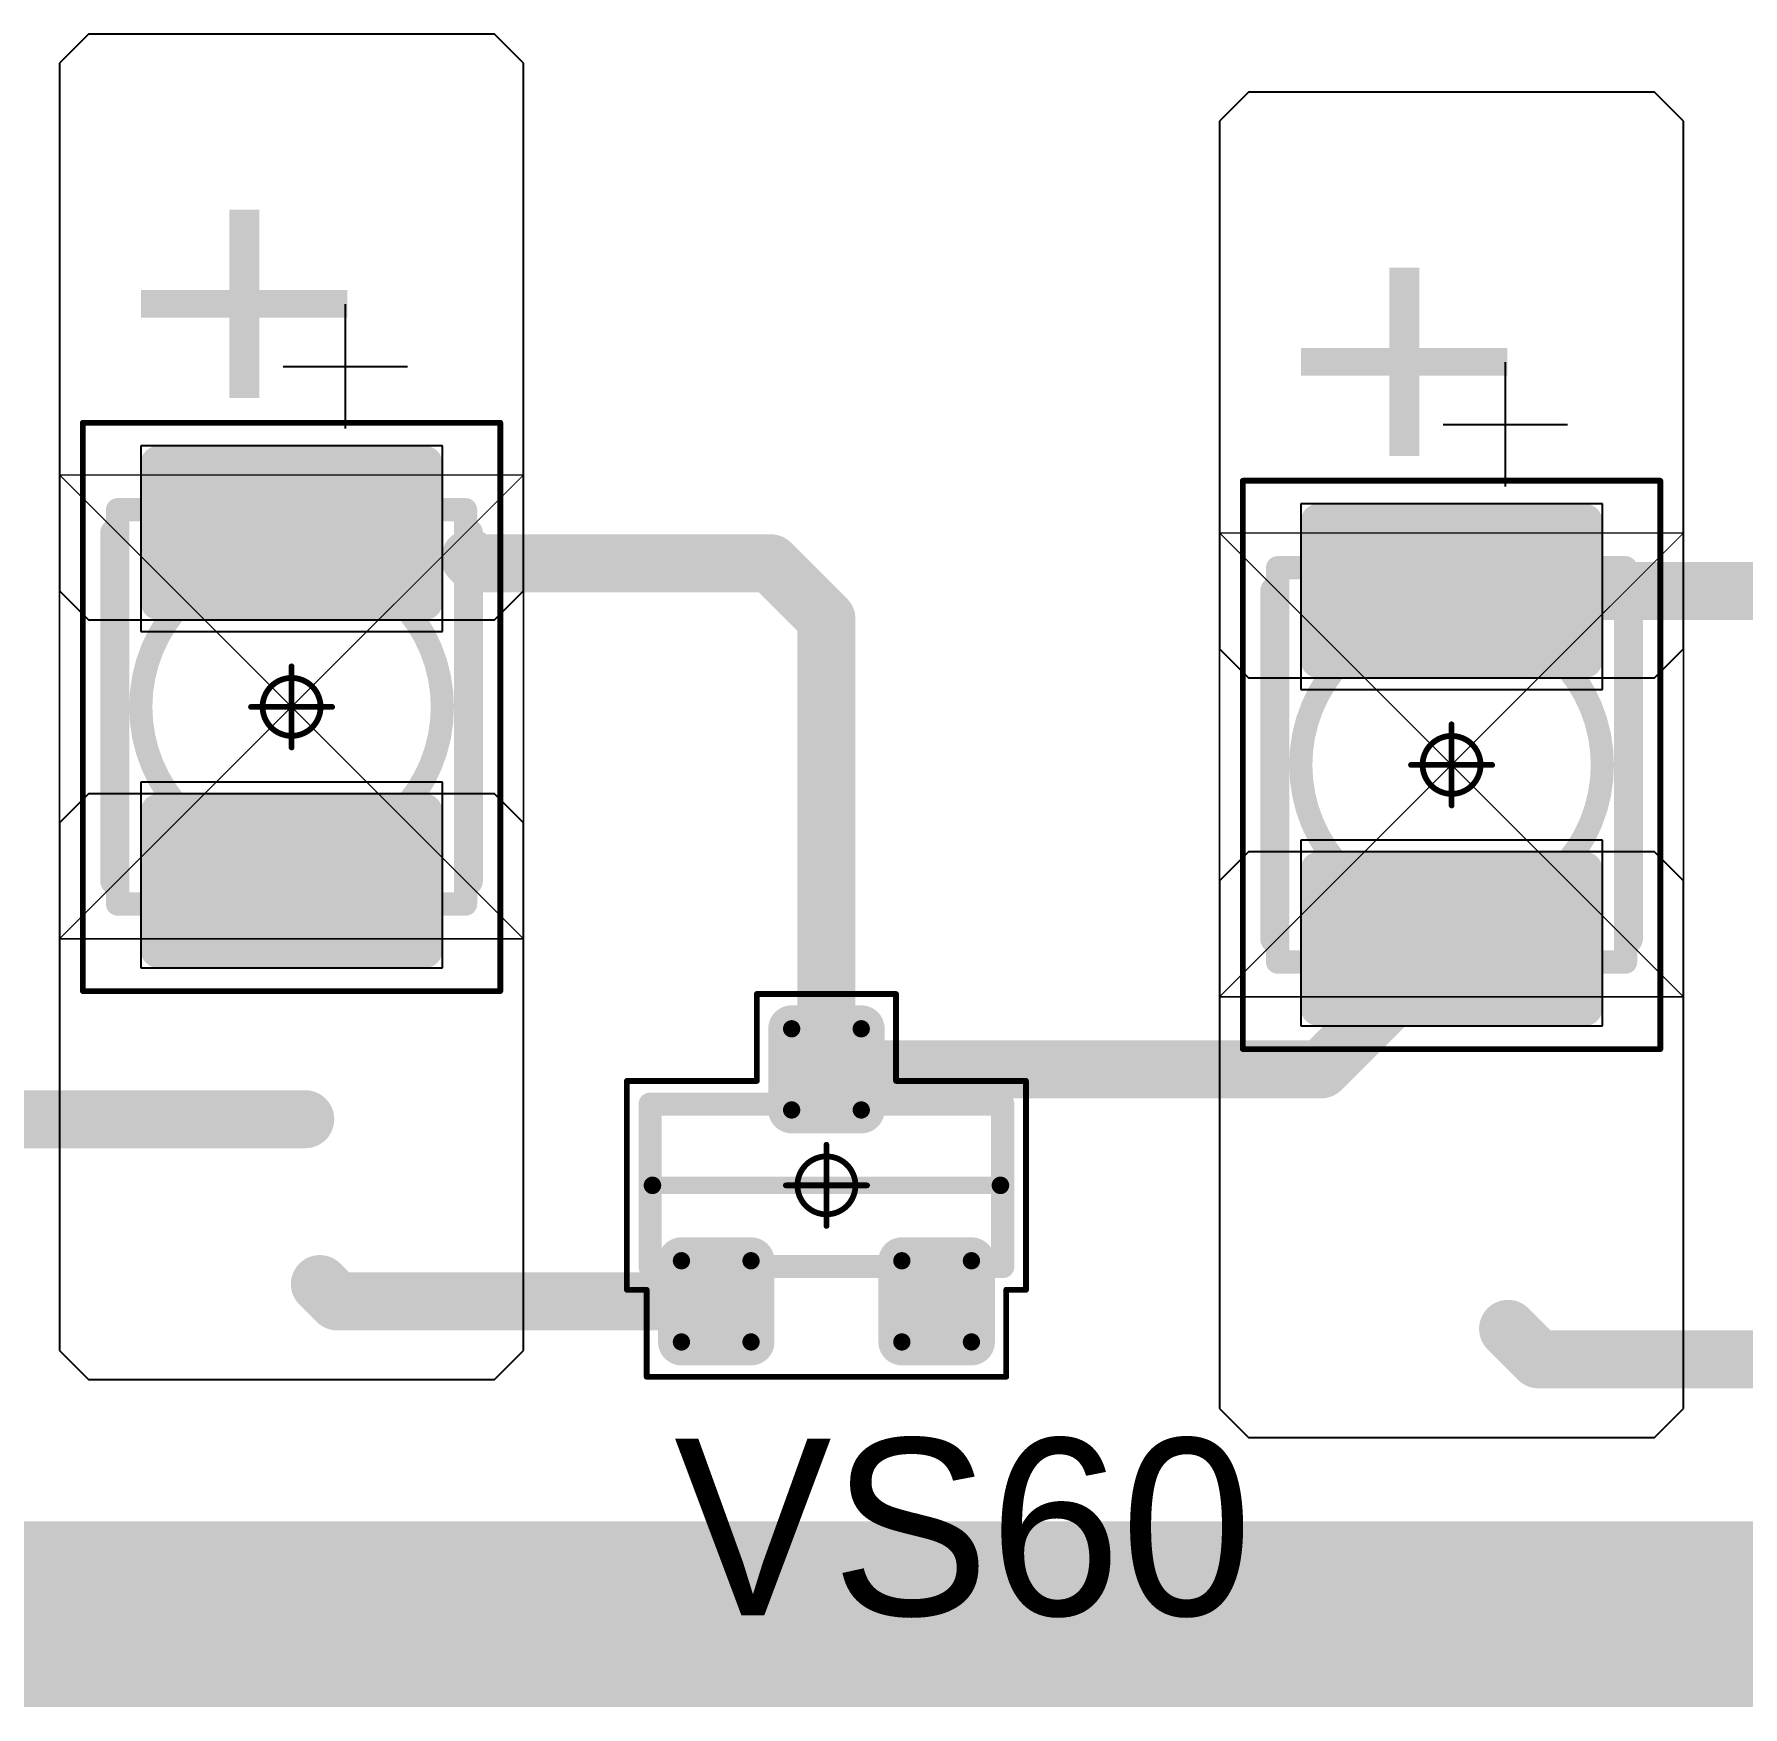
# Model space of a CAD drawing. Header units: millimetres. Extents: x 0 to 1769, y 431 to 1001.
# Drawn here: x 1447.22 to 1461.95, y 448.91 to 463.33 of the extents above; entities that cross this region are included whole.
import ezdxf

# ---------------------------------------------------------------- set-up
doc = ezdxf.new("R2010")
doc.units = ezdxf.units.MM
for name, color, linetype in [('Mechanical13', 56, 'Continuous'), ('Mechanical15', 56, 'Continuous'), ('Mechanical9', 56, 'Continuous'), ('TopLayer', 1, 'Continuous'), ('TopOverlay', 2, 'Continuous'), ('TopPaste', 8, 'Continuous'), ('TopSolder', 216, 'Continuous')]:
    doc.layers.add(name, color=color, linetype=linetype)

# ---------------------------------------------------------------- blocks, each defined once
blk = doc.blocks.new('SOT23_79')
at = {"layer": 'Mechanical13', "const_width": 0.2}
for points in [[(-0.7, 1.52), (0.7, 1.52)], [(-0.7, 1.52), (-0.7, -1.52)], [(0.7, 1.52), (0.7, -1.52)], [(-0.7, -1.52), (0.7, -1.52)]]:
    blk.add_lwpolyline(points, dxfattribs=at)
at = {"layer": 'Mechanical13', "const_width": 0.1}
for points in [[(-0.75, 1.52, 1), (-0.65, 1.52, 1)], [(-0.75, 1.52, 1), (-0.65, 1.52, 1)], [(0.65, 1.52, 1), (0.75, 1.52, 1)], [(0.65, 1.52, 1), (0.75, 1.52, 1)], [(-0.75, -1.52, 1), (-0.65, -1.52, 1)], [(-0.75, -1.52, 1), (-0.65, -1.52, 1)], [(0.65, -1.52, 1), (0.75, -1.52, 1)], [(0.65, -1.52, 1), (0.75, -1.52, 1)]]:
    blk.add_lwpolyline(points, format="xyb", close=True, dxfattribs=at)
at = {"layer": 'Mechanical15', "const_width": 0.05}
for points in [[(-0.9, 1.72), (-0.9, 1.55)], [(-0.9, 1.72), (0.9, 1.72)], [(0.9, 1.72), (0.9, 0.6)], [(-1.65, 1.55), (-1.65, -1.55)], [(-1.65, 1.55), (-0.9, 1.55)], [(0.9, 0.6), (1.65, 0.6)], [(1.65, 0.6), (1.65, -0.6)], [(0, 0.35), (0, -0.35)], [(-0.35, 0), (0.35, 0)], [(0.9, -0.6), (1.65, -0.6)], [(0.9, -0.6), (0.9, -1.72)], [(-1.65, -1.55), (-0.9, -1.55)], [(-0.9, -1.55), (-0.9, -1.72)], [(-0.9, -1.72), (0.9, -1.72)]]:
    blk.add_lwpolyline(points, dxfattribs=at)
at = {"layer": 'Mechanical15'}
for points, const_width in [([(-0.913, 1.72, 1), (-0.888, 1.72, 1)], 0.025), ([(-0.913, 1.72, 1), (-0.888, 1.72, 1)], 0.025), ([(0.888, 1.72, 1), (0.913, 1.72, 1)], 0.025), ([(0.888, 1.72, 1), (0.913, 1.72, 1)], 0.025), ([(-1.662, 1.55, 1), (-1.637, 1.55, 1)], 0.025), ([(-1.662, 1.55, 1), (-1.637, 1.55, 1)], 0.025), ([(-0.913, 1.55, 1), (-0.888, 1.55, 1)], 0.025), ([(-0.913, 1.55, 1), (-0.888, 1.55, 1)], 0.025), ([(0.888, 0.6, 1), (0.913, 0.6, 1)], 0.025), ([(0.888, 0.6, 1), (0.913, 0.6, 1)], 0.025), ([(1.637, 0.6, 1), (1.662, 0.6, 1)], 0.025), ([(1.637, 0.6, 1), (1.662, 0.6, 1)], 0.025), ([(-0.012, 0.35, 1), (0.012, 0.35, 1)], 0.025), ([(0.25, 0, 1), (-0.25, 0, 1)], 0.05), ([(-0.362, 0, 1), (-0.337, 0, 1)], 0.025), ([(-0.262, 0, 1), (-0.238, 0, 1)], 0.025), ([(0.238, 0, 1), (0.262, 0, 1)], 0.025), ([(0.337, 0, 1), (0.362, 0, 1)], 0.025), ([(-0.012, -0.35, 1), (0.012, -0.35, 1)], 0.025), ([(0.888, -0.6, 1), (0.913, -0.6, 1)], 0.025), ([(0.888, -0.6, 1), (0.913, -0.6, 1)], 0.025), ([(1.637, -0.6, 1), (1.662, -0.6, 1)], 0.025), ([(1.637, -0.6, 1), (1.662, -0.6, 1)], 0.025), ([(-1.662, -1.55, 1), (-1.637, -1.55, 1)], 0.025), ([(-1.662, -1.55, 1), (-1.637, -1.55, 1)], 0.025), ([(-0.913, -1.55, 1), (-0.888, -1.55, 1)], 0.025), ([(-0.913, -1.55, 1), (-0.888, -1.55, 1)], 0.025), ([(-0.913, -1.72, 1), (-0.888, -1.72, 1)], 0.025), ([(-0.913, -1.72, 1), (-0.888, -1.72, 1)], 0.025), ([(0.888, -1.72, 1), (0.913, -1.72, 1)], 0.025), ([(0.888, -1.72, 1), (0.913, -1.72, 1)], 0.025)]:
    blk.add_lwpolyline(points, format="xyb", close=True, dxfattribs=dict(at, const_width=const_width))
at = {"layer": 'TopLayer', "const_width": 0.1}
for points in [[(-1.4, 1.25, 1), (-1.3, 1.25, 1)], [(-0.7, 1.25, 1), (-0.6, 1.25, 1)], [(-1.4, 0.65, 1), (-1.3, 0.65, 1)], [(-0.7, 0.65, 1), (-0.6, 0.65, 1)], [(0.6, 0.3, 1), (0.7, 0.3, 1)], [(1.3, 0.3, 1), (1.4, 0.3, 1)], [(0.6, -0.3, 1), (0.7, -0.3, 1)], [(1.3, -0.3, 1), (1.4, -0.3, 1)], [(-1.4, -0.65, 1), (-1.3, -0.65, 1)], [(-0.7, -0.65, 1), (-0.6, -0.65, 1)], [(-1.4, -1.25, 1), (-1.3, -1.25, 1)], [(-0.7, -1.25, 1), (-0.6, -1.25, 1)]]:
    blk.add_lwpolyline(points, format="xyb", close=True, dxfattribs=at)
at = {"layer": 'TopLayer'}
for points in [[(-1.35, 1.35), (-1.35, 0.55), (-0.65, 1.35), (-0.65, 0.55)], [(-1.45, 1.25), (-1.45, 0.65), (-0.55, 1.25), (-0.55, 0.65)], [(0.55, 0.3), (0.55, -0.3), (1.45, 0.3), (1.45, -0.3)], [(0.65, 0.4), (0.65, -0.4), (1.35, 0.4), (1.35, -0.4)], [(-1.35, -0.55), (-1.35, -1.35), (-0.65, -0.55), (-0.65, -1.35)], [(-1.45, -0.65), (-1.45, -1.25), (-0.55, -0.65), (-0.55, -1.25)]]:
    blk.add_solid(points, dxfattribs=at)
at = {"layer": 'TopOverlay', "const_width": 0.15}
blk.add_lwpolyline([(0, 1.5), (0, -1.5)], dxfattribs=at)
at = {"layer": 'TopOverlay', "const_width": 0.075}
for points in [[(-0.038, 1.5, 1), (0.038, 1.5, 1)], [(-0.038, -1.5, 1), (0.038, -1.5, 1)]]:
    blk.add_lwpolyline(points, format="xyb", close=True, dxfattribs=at)
at = {"layer": 'TopPaste', "const_width": 0.075}
for points in [[(-1.387, 1.25, 1), (-1.313, 1.25, 1)], [(-0.687, 1.25, 1), (-0.613, 1.25, 1)], [(-1.387, 0.65, 1), (-1.313, 0.65, 1)], [(-0.687, 0.65, 1), (-0.613, 0.65, 1)], [(0.613, 0.3, 1), (0.687, 0.3, 1)], [(1.313, 0.3, 1), (1.387, 0.3, 1)], [(0.613, -0.3, 1), (0.687, -0.3, 1)], [(1.313, -0.3, 1), (1.387, -0.3, 1)], [(-1.387, -0.65, 1), (-1.313, -0.65, 1)], [(-0.687, -0.65, 1), (-0.613, -0.65, 1)], [(-1.387, -1.25, 1), (-1.313, -1.25, 1)], [(-0.687, -1.25, 1), (-0.613, -1.25, 1)]]:
    blk.add_lwpolyline(points, format="xyb", close=True, dxfattribs=at)
at = {"layer": 'TopPaste'}
for points in [[(-1.425, 1.25), (-1.425, 0.65), (-0.575, 1.25), (-0.575, 0.65)], [(-1.35, 1.325), (-1.35, 0.575), (-0.65, 1.325), (-0.65, 0.575)], [(0.575, 0.3), (0.575, -0.3), (1.425, 0.3), (1.425, -0.3)], [(0.65, 0.375), (0.65, -0.375), (1.35, 0.375), (1.35, -0.375)], [(-1.35, -0.575), (-1.35, -1.325), (-0.65, -0.575), (-0.65, -1.325)], [(-1.425, -0.65), (-1.425, -1.25), (-0.575, -0.65), (-0.575, -1.25)]]:
    blk.add_solid(points, dxfattribs=at)
at = {"layer": 'TopSolder', "const_width": 0.202}
for points in [[(-1.451, 1.25, 1), (-1.249, 1.25, 1)], [(-0.751, 1.25, 1), (-0.549, 1.25, 1)], [(-1.451, 0.65, 1), (-1.249, 0.65, 1)], [(-0.751, 0.65, 1), (-0.549, 0.65, 1)], [(0.549, 0.3, 1), (0.751, 0.3, 1)], [(1.249, 0.3, 1), (1.451, 0.3, 1)], [(0.549, -0.3, 1), (0.751, -0.3, 1)], [(1.249, -0.3, 1), (1.451, -0.3, 1)], [(-1.451, -0.65, 1), (-1.249, -0.65, 1)], [(-0.751, -0.65, 1), (-0.549, -0.65, 1)], [(-1.451, -1.25, 1), (-1.249, -1.25, 1)], [(-0.751, -1.25, 1), (-0.549, -1.25, 1)]]:
    blk.add_lwpolyline(points, format="xyb", close=True, dxfattribs=at)
at = {"layer": 'TopSolder'}
for points in [[(-1.35, 1.452), (-1.35, 0.448), (-0.65, 1.452), (-0.65, 0.448)], [(-1.552, 1.25), (-1.552, 0.65), (-0.448, 1.25), (-0.448, 0.65)], [(0.65, 0.502), (0.65, -0.502), (1.35, 0.502), (1.35, -0.502)], [(0.448, 0.3), (0.448, -0.3), (1.552, 0.3), (1.552, -0.3)], [(-1.35, -0.448), (-1.35, -1.452), (-0.65, -0.448), (-0.65, -1.452)], [(-1.552, -0.65), (-1.552, -1.25), (-0.448, -0.65), (-0.448, -1.25)]]:
    blk.add_solid(points, dxfattribs=at)
blk = doc.blocks.new('T66G_267')
at = {"layer": 'Mechanical13'}
for p, q in [((2.936, 0.071), (2.936, -1)), ((2.4, -0.464), (3.471, -0.464))]:
    blk.add_line(p, q, dxfattribs=at)
at = {"layer": 'Mechanical13', "const_width": 0.2}
for points in [[(-1.7, 1.5), (1.7, 1.5)], [(-1.7, 1.5), (-1.7, -1.5)], [(1.7, 1.5), (1.7, -1.5)], [(-1.7, -1.5), (1.7, -1.5)]]:
    blk.add_lwpolyline(points, dxfattribs=at)
at = {"layer": 'Mechanical13'}
for points, const_width in [([(-1.75, 1.5, 1), (-1.65, 1.5, 1)], 0.1), ([(-1.75, 1.5, 1), (-1.65, 1.5, 1)], 0.1), ([(1.65, 1.5, 1), (1.75, 1.5, 1)], 0.1), ([(1.65, 1.5, 1), (1.75, 1.5, 1)], 0.1), ([(1.3, 0, 1), (-1.3, 0, 1)], 0.2), ([(-1.35, 0, 1), (-1.25, 0, 1)], 0.1), ([(1.25, 0, 1), (1.35, 0, 1)], 0.1), ([(-1.75, -1.5, 1), (-1.65, -1.5, 1)], 0.1), ([(-1.75, -1.5, 1), (-1.65, -1.5, 1)], 0.1), ([(1.65, -1.5, 1), (1.75, -1.5, 1)], 0.1), ([(1.65, -1.5, 1), (1.75, -1.5, 1)], 0.1)]:
    blk.add_lwpolyline(points, format="xyb", close=True, dxfattribs=dict(at, const_width=const_width))
at = {"layer": 'Mechanical15', "const_width": 0.05}
for points in [[(-2.45, 1.8), (-2.45, -1.8)], [(-2.45, 1.8), (2.45, 1.8)], [(2.45, 1.8), (2.45, -1.8)], [(0, 0.35), (0, -0.35)], [(-0.35, 0), (0.35, 0)], [(-2.45, -1.8), (2.45, -1.8)]]:
    blk.add_lwpolyline(points, dxfattribs=at)
at = {"layer": 'Mechanical15'}
for points, const_width in [([(-2.462, 1.8, 1), (-2.438, 1.8, 1)], 0.025), ([(-2.462, 1.8, 1), (-2.438, 1.8, 1)], 0.025), ([(2.438, 1.8, 1), (2.462, 1.8, 1)], 0.025), ([(2.438, 1.8, 1), (2.462, 1.8, 1)], 0.025), ([(-0.012, 0.35, 1), (0.012, 0.35, 1)], 0.025), ([(0.25, 0, 1), (-0.25, 0, 1)], 0.05), ([(-0.362, 0, 1), (-0.337, 0, 1)], 0.025), ([(-0.262, 0, 1), (-0.238, 0, 1)], 0.025), ([(0.238, 0, 1), (0.262, 0, 1)], 0.025), ([(0.337, 0, 1), (0.362, 0, 1)], 0.025), ([(-0.012, -0.35, 1), (0.012, -0.35, 1)], 0.025), ([(-2.462, -1.8, 1), (-2.438, -1.8, 1)], 0.025), ([(-2.462, -1.8, 1), (-2.438, -1.8, 1)], 0.025), ([(2.438, -1.8, 1), (2.462, -1.8, 1)], 0.025), ([(2.438, -1.8, 1), (2.462, -1.8, 1)], 0.025)]:
    blk.add_lwpolyline(points, format="xyb", close=True, dxfattribs=dict(at, const_width=const_width))
at = {"layer": 'TopLayer'}
for p, q in [((-5.55, 2), (-5.8, 1.75)), ((-1, 2), (-5.55, 2)), ((-0.75, 1.75), (-1, 2)), ((1, 2), (0.75, 1.75)), ((5.55, 2), (1, 2)), ((5.8, 1.75), (5.55, 2)), ((-5.8, 1.75), (-5.8, -1.75)), ((-0.75, -1.75), (-0.75, 1.75)), ((0.75, 1.75), (0.75, -1.75)), ((5.8, -1.75), (5.8, 1.75)), ((-5.8, -1.75), (-5.55, -2)), ((-1, -2), (-0.75, -1.75)), ((0.75, -1.75), (1, -2)), ((5.55, -2), (5.8, -1.75)), ((-5.55, -2), (-1, -2)), ((1, -2), (5.55, -2))]:
    blk.add_line(p, q, dxfattribs=at)
at = {"layer": 'TopLayer', "const_width": 0.15}
for points in [[(-2.175, 1.15, 1), (-2.025, 1.15, 1)], [(-0.975, 1.15, 1), (-0.825, 1.15, 1)], [(0.825, 1.15, 1), (0.975, 1.15, 1)], [(2.025, 1.15, 1), (2.175, 1.15, 1)], [(-2.175, -1.15, 1), (-2.025, -1.15, 1)], [(-0.975, -1.15, 1), (-0.825, -1.15, 1)], [(0.825, -1.15, 1), (0.975, -1.15, 1)], [(2.025, -1.15, 1), (2.175, -1.15, 1)]]:
    blk.add_lwpolyline(points, format="xyb", close=True, dxfattribs=at)
at = {"layer": 'TopLayer'}
for points in [[(-0.9, 1.3), (-2.1, 1.3), (-0.9, -1.3), (-2.1, -1.3)], [(2.1, 1.3), (0.9, 1.3), (2.1, -1.3), (0.9, -1.3)], [(-0.75, 1.15), (-2.25, 1.15), (-0.75, -1.15), (-2.25, -1.15)], [(2.25, 1.15), (0.75, 1.15), (2.25, -1.15), (0.75, -1.15)]]:
    blk.add_solid(points, dxfattribs=at)
at = {"layer": 'TopOverlay', "const_width": 0.25}
for points in [[(-1.5, 1.525), (1.5, 1.525)], [(-1.5, -1.525), (1.5, -1.525)]]:
    blk.add_lwpolyline(points, dxfattribs=at)
at = {"layer": 'TopOverlay', "const_width": 0.125}
for points in [[(-1.562, 1.525, 1), (-1.438, 1.525, 1)], [(1.438, 1.525, 1), (1.562, 1.525, 1)], [(-1.562, -1.525, 1), (-1.438, -1.525, 1)], [(1.438, -1.525, 1), (1.562, -1.525, 1)]]:
    blk.add_lwpolyline(points, format="xyb", close=True, dxfattribs=at)
at = {"layer": 'TopPaste', "const_width": 0.125}
for points in [[(-2.163, 1.15, 1), (-2.038, 1.15, 1)], [(-0.963, 1.15, 1), (-0.838, 1.15, 1)], [(0.838, 1.15, 1), (0.963, 1.15, 1)], [(2.038, 1.15, 1), (2.163, 1.15, 1)], [(-2.163, -1.15, 1), (-2.038, -1.15, 1)], [(-0.963, -1.15, 1), (-0.838, -1.15, 1)], [(0.838, -1.15, 1), (0.963, -1.15, 1)], [(2.038, -1.15, 1), (2.163, -1.15, 1)]]:
    blk.add_lwpolyline(points, format="xyb", close=True, dxfattribs=at)
at = {"layer": 'TopPaste'}
for points in [[(-0.9, 1.275), (-2.1, 1.275), (-0.9, -1.275), (-2.1, -1.275)], [(2.1, 1.275), (0.9, 1.275), (2.1, -1.275), (0.9, -1.275)], [(-0.775, 1.15), (-2.225, 1.15), (-0.775, -1.15), (-2.225, -1.15)], [(2.225, 1.15), (0.775, 1.15), (2.225, -1.15), (0.775, -1.15)]]:
    blk.add_solid(points, dxfattribs=at)
at = {"layer": 'TopSolder'}
for p, q in [((-2.25, 1.3), (-2.25, -1.3)), ((-0.65, 1.3), (-2.25, 1.3)), ((-0.65, -1.3), (-0.65, 1.3)), ((0.65, 1.3), (0.65, -1.3)), ((2.25, 1.3), (0.65, 1.3)), ((2.25, -1.3), (2.25, 1.3)), ((-2.25, -1.3), (-0.65, -1.3)), ((0.65, -1.3), (2.25, -1.3))]:
    blk.add_line(p, q, dxfattribs=at)
at = {"layer": 'TopOverlay'}
blk.add_text('+', height=2.5, dxfattribs=at).set_placement((2.5, -0.8))
blk = doc.blocks.new('T66G_268')
at = {"layer": 'Mechanical13'}
for p, q in [((2.936, 0.071), (2.936, -1)), ((2.4, -0.464), (3.471, -0.464))]:
    blk.add_line(p, q, dxfattribs=at)
at = {"layer": 'Mechanical13', "const_width": 0.2}
for points in [[(-1.7, 1.5), (1.7, 1.5)], [(-1.7, 1.5), (-1.7, -1.5)], [(1.7, 1.5), (1.7, -1.5)], [(-1.7, -1.5), (1.7, -1.5)]]:
    blk.add_lwpolyline(points, dxfattribs=at)
at = {"layer": 'Mechanical13'}
for points, const_width in [([(-1.75, 1.5, 1), (-1.65, 1.5, 1)], 0.1), ([(-1.75, 1.5, 1), (-1.65, 1.5, 1)], 0.1), ([(1.65, 1.5, 1), (1.75, 1.5, 1)], 0.1), ([(1.65, 1.5, 1), (1.75, 1.5, 1)], 0.1), ([(1.3, 0, 1), (-1.3, 0, 1)], 0.2), ([(-1.35, 0, 1), (-1.25, 0, 1)], 0.1), ([(1.25, 0, 1), (1.35, 0, 1)], 0.1), ([(-1.75, -1.5, 1), (-1.65, -1.5, 1)], 0.1), ([(-1.75, -1.5, 1), (-1.65, -1.5, 1)], 0.1), ([(1.65, -1.5, 1), (1.75, -1.5, 1)], 0.1), ([(1.65, -1.5, 1), (1.75, -1.5, 1)], 0.1)]:
    blk.add_lwpolyline(points, format="xyb", close=True, dxfattribs=dict(at, const_width=const_width))
at = {"layer": 'Mechanical15', "const_width": 0.05}
for points in [[(-2.45, 1.8), (-2.45, -1.8)], [(-2.45, 1.8), (2.45, 1.8)], [(2.45, 1.8), (2.45, -1.8)], [(0, 0.35), (0, -0.35)], [(-0.35, 0), (0.35, 0)], [(-2.45, -1.8), (2.45, -1.8)]]:
    blk.add_lwpolyline(points, dxfattribs=at)
at = {"layer": 'Mechanical15'}
for points, const_width in [([(-2.462, 1.8, 1), (-2.438, 1.8, 1)], 0.025), ([(-2.462, 1.8, 1), (-2.438, 1.8, 1)], 0.025), ([(2.438, 1.8, 1), (2.462, 1.8, 1)], 0.025), ([(2.438, 1.8, 1), (2.462, 1.8, 1)], 0.025), ([(-0.012, 0.35, 1), (0.012, 0.35, 1)], 0.025), ([(0.25, 0, 1), (-0.25, 0, 1)], 0.05), ([(-0.362, 0, 1), (-0.337, 0, 1)], 0.025), ([(-0.262, 0, 1), (-0.238, 0, 1)], 0.025), ([(0.238, 0, 1), (0.262, 0, 1)], 0.025), ([(0.337, 0, 1), (0.362, 0, 1)], 0.025), ([(-0.012, -0.35, 1), (0.012, -0.35, 1)], 0.025), ([(-2.462, -1.8, 1), (-2.438, -1.8, 1)], 0.025), ([(-2.462, -1.8, 1), (-2.438, -1.8, 1)], 0.025), ([(2.438, -1.8, 1), (2.462, -1.8, 1)], 0.025), ([(2.438, -1.8, 1), (2.462, -1.8, 1)], 0.025)]:
    blk.add_lwpolyline(points, format="xyb", close=True, dxfattribs=dict(at, const_width=const_width))
at = {"layer": 'TopLayer'}
for p, q in [((-5.55, 2), (-5.8, 1.75)), ((-1, 2), (-5.55, 2)), ((-0.75, 1.75), (-1, 2)), ((1, 2), (0.75, 1.75)), ((5.55, 2), (1, 2)), ((5.8, 1.75), (5.55, 2)), ((-5.8, 1.75), (-5.8, -1.75)), ((-0.75, -1.75), (-0.75, 1.75)), ((0.75, 1.75), (0.75, -1.75)), ((5.8, -1.75), (5.8, 1.75)), ((-5.8, -1.75), (-5.55, -2)), ((-1, -2), (-0.75, -1.75)), ((0.75, -1.75), (1, -2)), ((5.55, -2), (5.8, -1.75)), ((-5.55, -2), (-1, -2)), ((1, -2), (5.55, -2))]:
    blk.add_line(p, q, dxfattribs=at)
at = {"layer": 'TopLayer', "const_width": 0.15}
for points in [[(-2.175, 1.15, 1), (-2.025, 1.15, 1)], [(-0.975, 1.15, 1), (-0.825, 1.15, 1)], [(0.825, 1.15, 1), (0.975, 1.15, 1)], [(2.025, 1.15, 1), (2.175, 1.15, 1)], [(-2.175, -1.15, 1), (-2.025, -1.15, 1)], [(-0.975, -1.15, 1), (-0.825, -1.15, 1)], [(0.825, -1.15, 1), (0.975, -1.15, 1)], [(2.025, -1.15, 1), (2.175, -1.15, 1)]]:
    blk.add_lwpolyline(points, format="xyb", close=True, dxfattribs=at)
at = {"layer": 'TopLayer'}
for points in [[(-0.9, 1.3), (-2.1, 1.3), (-0.9, -1.3), (-2.1, -1.3)], [(2.1, 1.3), (0.9, 1.3), (2.1, -1.3), (0.9, -1.3)], [(-0.75, 1.15), (-2.25, 1.15), (-0.75, -1.15), (-2.25, -1.15)], [(2.25, 1.15), (0.75, 1.15), (2.25, -1.15), (0.75, -1.15)]]:
    blk.add_solid(points, dxfattribs=at)
at = {"layer": 'TopOverlay', "const_width": 0.25}
for points in [[(-1.5, 1.525), (1.5, 1.525)], [(-1.5, -1.525), (1.5, -1.525)]]:
    blk.add_lwpolyline(points, dxfattribs=at)
at = {"layer": 'TopOverlay', "const_width": 0.125}
for points in [[(-1.562, 1.525, 1), (-1.438, 1.525, 1)], [(1.438, 1.525, 1), (1.562, 1.525, 1)], [(-1.562, -1.525, 1), (-1.438, -1.525, 1)], [(1.438, -1.525, 1), (1.562, -1.525, 1)]]:
    blk.add_lwpolyline(points, format="xyb", close=True, dxfattribs=at)
at = {"layer": 'TopPaste', "const_width": 0.125}
for points in [[(-2.163, 1.15, 1), (-2.038, 1.15, 1)], [(-0.963, 1.15, 1), (-0.838, 1.15, 1)], [(0.838, 1.15, 1), (0.963, 1.15, 1)], [(2.038, 1.15, 1), (2.163, 1.15, 1)], [(-2.163, -1.15, 1), (-2.038, -1.15, 1)], [(-0.963, -1.15, 1), (-0.838, -1.15, 1)], [(0.838, -1.15, 1), (0.963, -1.15, 1)], [(2.038, -1.15, 1), (2.163, -1.15, 1)]]:
    blk.add_lwpolyline(points, format="xyb", close=True, dxfattribs=at)
at = {"layer": 'TopPaste'}
for points in [[(-0.9, 1.275), (-2.1, 1.275), (-0.9, -1.275), (-2.1, -1.275)], [(2.1, 1.275), (0.9, 1.275), (2.1, -1.275), (0.9, -1.275)], [(-0.775, 1.15), (-2.225, 1.15), (-0.775, -1.15), (-2.225, -1.15)], [(2.225, 1.15), (0.775, 1.15), (2.225, -1.15), (0.775, -1.15)]]:
    blk.add_solid(points, dxfattribs=at)
at = {"layer": 'TopSolder'}
for p, q in [((-2.25, 1.3), (-2.25, -1.3)), ((-0.65, 1.3), (-2.25, 1.3)), ((-0.65, -1.3), (-0.65, 1.3)), ((0.65, 1.3), (0.65, -1.3)), ((2.25, 1.3), (0.65, 1.3)), ((2.25, -1.3), (2.25, 1.3)), ((-2.25, -1.3), (-0.65, -1.3)), ((0.65, -1.3), (2.25, -1.3))]:
    blk.add_line(p, q, dxfattribs=at)
at = {"layer": 'TopOverlay'}
blk.add_text('+', height=2.5, dxfattribs=at).set_placement((2.5, -0.8))

msp = doc.modelspace()

# ---------------------------------------------------------------- linework, layer by layer
at = {"layer": 'Mechanical9'}
for points, const_width in [([(1447.44, 455.528), (1447.44, 459.528)], 0.0127), ([(1447.44, 459.528), (1451.44, 459.528)], 0.0127), ([(1447.44, 459.528), (1451.44, 455.528)], 0.01), ([(1447.44, 455.528), (1451.44, 459.528)], 0.01), ([(1451.44, 455.528), (1451.44, 459.528)], 0.0127), ([(1457.44, 455.028), (1457.44, 459.028)], 0.0127), ([(1457.44, 459.028), (1461.44, 459.028)], 0.0127), ([(1457.44, 459.028), (1461.44, 455.028)], 0.01), ([(1457.44, 455.028), (1461.44, 459.028)], 0.01), ([(1461.44, 455.028), (1461.44, 459.028)], 0.0127), ([(1447.44, 455.528), (1451.44, 455.528)], 0.0127), ([(1457.44, 455.028), (1461.44, 455.028)], 0.0127)]:
    msp.add_lwpolyline(points, dxfattribs=dict(at, const_width=const_width))
for points, const_width in [([(1447.437, 459.528, 1), (1447.443, 459.528, 1)], 0.00635), ([(1447.437, 459.528, 1), (1447.443, 459.528, 1)], 0.00635), ([(1447.438, 459.528, 1), (1447.443, 459.528, 1)], 0.005), ([(1451.437, 459.528, 1), (1451.443, 459.528, 1)], 0.00635), ([(1451.437, 459.528, 1), (1451.443, 459.528, 1)], 0.00635), ([(1451.438, 459.528, 1), (1451.443, 459.528, 1)], 0.005), ([(1457.437, 459.028, 1), (1457.443, 459.028, 1)], 0.00635), ([(1457.437, 459.028, 1), (1457.443, 459.028, 1)], 0.00635), ([(1457.438, 459.028, 1), (1457.443, 459.028, 1)], 0.005), ([(1461.437, 459.028, 1), (1461.443, 459.028, 1)], 0.00635), ([(1461.437, 459.028, 1), (1461.443, 459.028, 1)], 0.00635), ([(1461.438, 459.028, 1), (1461.443, 459.028, 1)], 0.005), ([(1447.437, 455.528, 1), (1447.443, 455.528, 1)], 0.00635), ([(1447.437, 455.528, 1), (1447.443, 455.528, 1)], 0.00635), ([(1447.438, 455.528, 1), (1447.443, 455.528, 1)], 0.005), ([(1451.437, 455.528, 1), (1451.443, 455.528, 1)], 0.00635), ([(1451.437, 455.528, 1), (1451.443, 455.528, 1)], 0.00635), ([(1451.438, 455.528, 1), (1451.443, 455.528, 1)], 0.005), ([(1457.437, 455.028, 1), (1457.443, 455.028, 1)], 0.00635), ([(1457.437, 455.028, 1), (1457.443, 455.028, 1)], 0.00635), ([(1457.438, 455.028, 1), (1457.443, 455.028, 1)], 0.005), ([(1461.437, 455.028, 1), (1461.443, 455.028, 1)], 0.00635), ([(1461.437, 455.028, 1), (1461.443, 455.028, 1)], 0.00635), ([(1461.438, 455.028, 1), (1461.443, 455.028, 1)], 0.005)]:
    msp.add_lwpolyline(points, format="xyb", close=True, dxfattribs=dict(at, const_width=const_width))
at = {"layer": 'TopLayer'}
for points, const_width in [([(1450.98, 458.81), (1451.024, 458.766)], 0.5), ([(1451.024, 458.766), (1453.571, 458.766)], 0.5), ([(1453.571, 458.766), (1454.051, 458.286)], 0.5), ([(1459.44, 458.528), (1462.524, 458.528)], 0.5), ([(1454.051, 454.403), (1454.051, 458.286)], 0.5), ([(1458.315, 454.403), (1459.44, 455.528)], 0.5), ([(1454.051, 454.403), (1458.315, 454.403)], 0.5), ([(1446.127, 453.973), (1449.558, 453.973)], 0.5), ([(1449.684, 452.552), (1449.833, 452.403)], 0.5), ([(1449.833, 452.403), (1453.101, 452.403)], 0.5), ([(1459.927, 452.166), (1460.19, 451.903)], 0.5), ([(1460.19, 451.903), (1463.051, 451.903)], 0.5), ([(1435.277, 449.707), (1466.527, 449.707)], 1.6)]:
    msp.add_lwpolyline(points, dxfattribs=dict(at, const_width=const_width))
at = {"layer": 'TopLayer', "const_width": 0.25}
for points in [[(1450.855, 458.81, 1), (1451.105, 458.81, 1)], [(1450.899, 458.766, 1), (1451.149, 458.766, 1)], [(1450.899, 458.766, 1), (1451.149, 458.766, 1)], [(1453.446, 458.766, 1), (1453.696, 458.766, 1)], [(1453.446, 458.766, 1), (1453.696, 458.766, 1)], [(1459.315, 458.528, 1), (1459.565, 458.528, 1)], [(1453.926, 458.286, 1), (1454.176, 458.286, 1)], [(1453.926, 458.286, 1), (1454.176, 458.286, 1)], [(1459.315, 455.528, 1), (1459.565, 455.528, 1)], [(1453.926, 454.403, 1), (1454.176, 454.403, 1)], [(1453.926, 454.403, 1), (1454.176, 454.403, 1)], [(1458.19, 454.403, 1), (1458.44, 454.403, 1)], [(1458.19, 454.403, 1), (1458.44, 454.403, 1)], [(1449.433, 453.973, 1), (1449.683, 453.973, 1)], [(1449.559, 452.552, 1), (1449.809, 452.552, 1)], [(1449.708, 452.403, 1), (1449.958, 452.403, 1)], [(1449.708, 452.403, 1), (1449.958, 452.403, 1)], [(1452.976, 452.403, 1), (1453.226, 452.403, 1)], [(1459.802, 452.166, 1), (1460.052, 452.166, 1)], [(1460.065, 451.903, 1), (1460.315, 451.903, 1)], [(1460.065, 451.903, 1), (1460.315, 451.903, 1)]]:
    msp.add_lwpolyline(points, format="xyb", close=True, dxfattribs=at)

# ---------------------------------------------------------------- block references
at = {"rotation": 90}
for name, p in [('T66G_267', (1449.44, 457.528)), ('T66G_268', (1459.44, 457.028)), ('SOT23_79', (1454.051, 453.403))]:
    msp.add_blockref(name, p, dxfattribs=at)

# ---------------------------------------------------------------- texts
at = {"layer": 'TopOverlay'}
msp.add_text('VS60', height=1.524, dxfattribs=at).set_placement((1452.737, 449.696))

doc.saveas('drawing.dxf')
